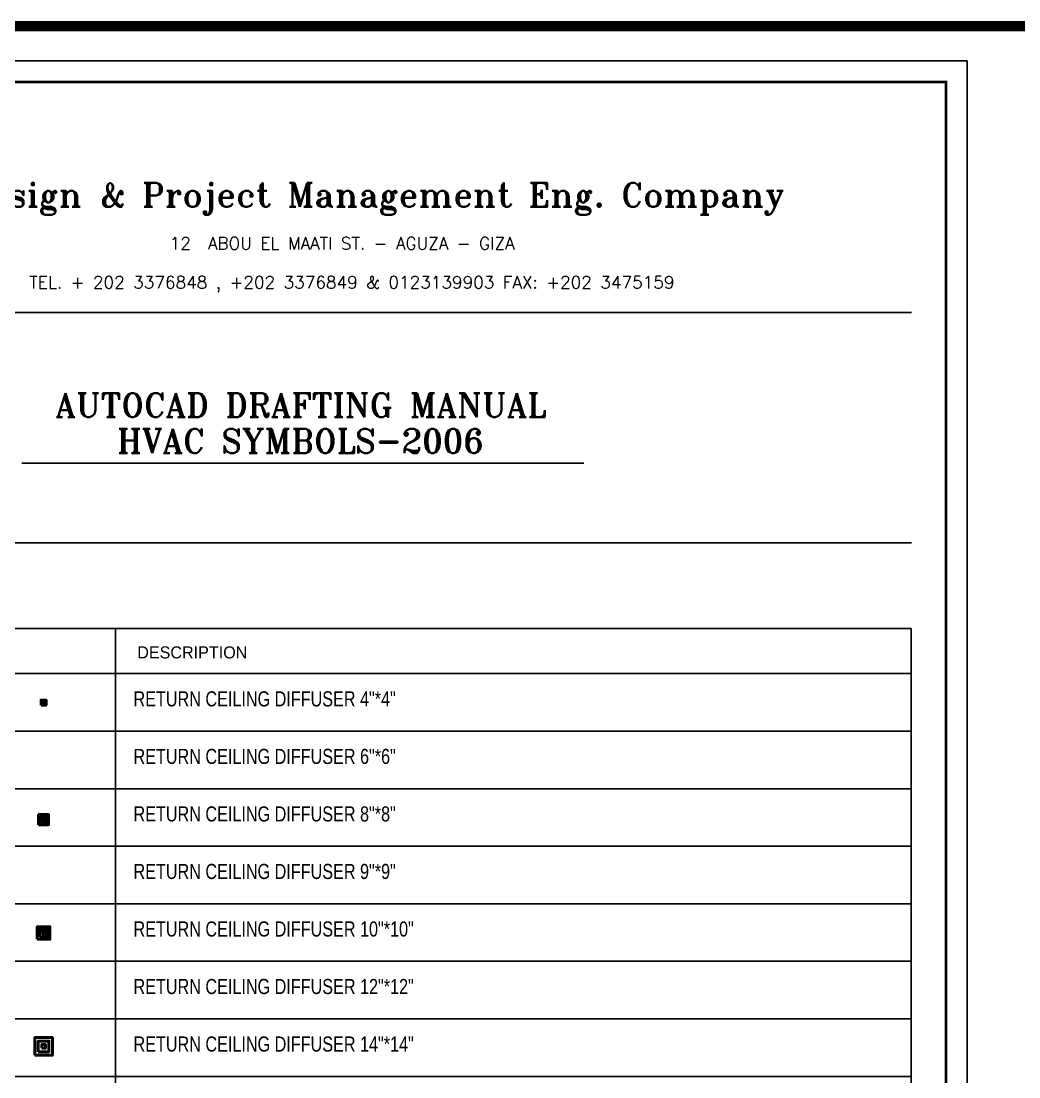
# Model space of a CAD drawing. Header units: millimetres. Extents: x -21221 to 1625077, y -149981 to 356550.
# Drawn here: x 244668 to 264460, y 187314 to 208260 of the extents above; entities that cross this region are included whole.
import ezdxf
from ezdxf.enums import TextEntityAlignment as Align

# ---------------------------------------------------------------- set-up
doc = ezdxf.new("R2010")
doc.units = ezdxf.units.MM
doc.header["$LTSCALE"] = 1000
doc.header["$MEASUREMENT"] = 0
doc.layers.get('0').update_dxf_attribs({"linetype": 'CONTINUOUS'})
for name, color, linetype in [('12- EQUIPMENT HVAC', 12, 'CONTINUOUS'), ('150-FRAM-PLAN-0-2', 150, 'CONTINUOUS'), ('200-FRAME-PLAN-1-0-0-6', 200, 'CONTINUOUS'), ('4-TEXT-HVAC', 4, 'CONTINUOUS'), ('40-REFERENCE-DRAWINGS-0-35', 40, 'CONTINUOUS'), ('43-REFERENCE-0-33', 43, 'CONTINUOUS'), ('70-FRAM-DETAIL-0-45', 70, 'CONTINUOUS')]:
    doc.layers.add(name, color=color, linetype=linetype)
doc.layers.add('6-RETURN-DUCT', color=6, linetype='CONTINUOUS', lineweight=50)
doc.styles.add('ROMANT', font='ROMANT.shx', dxfattribs={"height": 600})
doc.styles.add('STENCIL', font='stencil.shx')
doc.styles.add('style2', font='stencil.shx')

# ---------------------------------------------------------------- blocks, each defined once
blk = doc.blocks.new('4DR4')
at = {"color": 13}
for points in [[(-75, 0, 0, 21.4, 0), (-127, 0, 0, 0, 0), (-147, 0, 0, 0, 0), (-158, -11, 0, 0, 0), (-158, 11, 0, 0, 0), (-169, 0, 0, 0, 0), (-195, 0, 0, 0, 0)], [(0, 75, 0, 21.4, 0), (0, 127, 0, 0, 0), (0, 147, 0, 0, 0), (11, 158, 0, 0, 0), (-11, 158, 0, 0, 0), (0, 169, 0, 0, 0), (0, 195, 0, 0, 0)], [(75, 0, 0, 21.4, 0), (127, 0, 0, 0, 0), (147, 0, 0, 0, 0), (158, -11, 0, 0, 0), (158, 11, 0, 0, 0), (169, 0, 0, 0, 0), (195, 0, 0, 0, 0)], [(0, -75, 0, 21.4, 0), (0, -127, 0, 0, 0), (0, -147, 0, 0, 0), (11, -158, 0, 0, 0), (-11, -158, 0, 0, 0), (0, -169, 0, 0, 0), (0, -195, 0, 0, 0)]]:
    blk.add_lwpolyline(points, format="xyseb", dxfattribs=at)
at = {"color": 12}
blk.add_lwpolyline([(-50, -50), (50, -50), (50, 50), (-50, 50)], close=True, dxfattribs=at)
at = {"color": 13}
for points in [[(-30, -30), (30, -30), (30, 30), (-30, 30)], [(-10, -10), (10, -10), (10, 10), (-10, 10)]]:
    blk.add_lwpolyline(points, close=True, dxfattribs=at)
blk = doc.blocks.new('4DR8')
at = {"color": 13}
for points in [[(0, 138, 0, 32.1, 0), (0, 216, 0, 0, 0), (0, 246, 0, 0, 0), (16, 262, 0, 0, 0), (-16, 262, 0, 0, 0), (0, 278, 0, 0, 0), (0, 318, 0, 0, 0)], [(-138, 0, 0, 32.1, 0), (-216, 0, 0, 0, 0), (-246, 0, 0, 0, 0), (-262, -16, 0, 0, 0), (-262, 16, 0, 0, 0), (-278, 0, 0, 0, 0), (-318, 0, 0, 0, 0)], [(138, 0, 0, 32.1, 0), (216, 0, 0, 0, 0), (246, 0, 0, 0, 0), (262, -16, 0, 0, 0), (262, 16, 0, 0, 0), (278, 0, 0, 0, 0), (318, 0, 0, 0, 0)], [(0, -138, 0, 32.1, 0), (0, -216, 0, 0, 0), (0, -246, 0, 0, 0), (16, -262, 0, 0, 0), (-16, -262, 0, 0, 0), (0, -278, 0, 0, 0), (0, -318, 0, 0, 0)]]:
    blk.add_lwpolyline(points, format="xyseb", dxfattribs=at)
at = {"color": 12}
blk.add_lwpolyline([(-100, -100), (100, -100), (100, 100), (-100, 100)], close=True, dxfattribs=at)
at = {"color": 13}
for points in [[(-60, -60), (60, -60), (60, 60), (-60, 60)], [(-20, -20), (20, -20), (20, 20), (-20, 20)]]:
    blk.add_lwpolyline(points, close=True, dxfattribs=at)
blk = doc.blocks.new('4DR10')
at = {"color": 13}
for points in [[(0, 169, 0, 37.4, 0), (0, 260, 0, 0, 0), (0, 295, 0, 0, 0), (19, 314, 0, 0, 0), (-19, 314, 0, 0, 0), (0, 332, 0, 0, 0), (0, 379, 0, 0, 0)], [(-169, 0, 0, 37.4, 0), (-260, 0, 0, 0, 0), (-295, 0, 0, 0, 0), (-314, -19, 0, 0, 0), (-314, 19, 0, 0, 0), (-332, 0, 0, 0, 0), (-379, 0, 0, 0, 0)], [(169, 0, 0, 37.4, 0), (260, 0, 0, 0, 0), (295, 0, 0, 0, 0), (314, -19, 0, 0, 0), (314, 19, 0, 0, 0), (332, 0, 0, 0, 0), (379, 0, 0, 0, 0)], [(0, -169, 0, 37.4, 0), (0, -260, 0, 0, 0), (0, -295, 0, 0, 0), (19, -314, 0, 0, 0), (-19, -314, 0, 0, 0), (0, -332, 0, 0, 0), (0, -379, 0, 0, 0)]]:
    blk.add_lwpolyline(points, format="xyseb", dxfattribs=at)
at = {"color": 12}
blk.add_lwpolyline([(-125, -125), (125, -125), (125, 125), (-125, 125)], close=True, dxfattribs=at)
at = {"color": 13}
for points in [[(-75, -75), (75, -75), (75, 75), (-75, 75)], [(-25, -25), (25, -25), (25, 25), (-25, 25)]]:
    blk.add_lwpolyline(points, close=True, dxfattribs=at)
blk = doc.blocks.new('4DR14')
at = {"color": 13}
for points in [[(0, 247, 0, 48.1, 0), (0, 365, 0, 0, 0), (0, 410, 0, 0, 0), (24, 434, 0, 0, 0), (-24, 434, 0, 0, 0), (0, 458, 0, 0, 0), (0, 518, 0, 0, 0)], [(-231, 16, 0, 48.1, 0), (-349, 16, 0, 0, 0), (-394, 16, 0, 0, 0), (-418, -8, 0, 0, 0), (-418, 40, 0, 0, 0), (-442, 16, 0, 0, 0), (-502, 16, 0, 0, 0)], [(231, 16, 0, 48.1, 0), (349, 16, 0, 0, 0), (394, 16, 0, 0, 0), (418, -8, 0, 0, 0), (418, 40, 0, 0, 0), (442, 16, 0, 0, 0), (502, 16, 0, 0, 0)], [(0, -215, 0, 48.1, 0), (0, -332, 0, 0, 0), (0, -377, 0, 0, 0), (24, -401, 0, 0, 0), (-24, -401, 0, 0, 0), (0, -426, 0, 0, 0), (0, -485, 0, 0, 0)]]:
    blk.add_lwpolyline(points, format="xyseb", dxfattribs=at)
at = {"color": 12}
blk.add_lwpolyline([(-175, -159), (175, -159), (175, 191), (-175, 191)], close=True, dxfattribs=at)
at = {"color": 13}
for points in [[(-105, -89), (105, -89), (105, 121), (-105, 121)], [(-35, -19), (35, -19), (35, 51), (-35, 51)]]:
    blk.add_lwpolyline(points, close=True, dxfattribs=at)

msp = doc.modelspace()

# ---------------------------------------------------------------- linework, layer by layer
at = {"layer": '12- EQUIPMENT HVAC', "color": 212, "const_width": 200}
msp.add_lwpolyline([(314609.5, 173022.5), (293564.5, 173022.5), (293564.5, 208160), (234848.5, 208160), (234848.5, 124323.5), (314609.5, 124323.5), (314609.5, 173022.5)], dxfattribs=at)
at = {"layer": '150-FRAM-PLAN-0-2'}
msp.add_lwpolyline([(263432.8, 207469), (235471.4, 207469), (235471.4, 167303.3), (263432.8, 167303.3)], close=True, dxfattribs=at)
at = {"layer": '200-FRAME-PLAN-1-0-0-6', "const_width": 52.3}
msp.add_lwpolyline([(263014.2, 207050.4), (235890, 207050.4), (235890, 167721.9), (263014.2, 167721.9)], close=True, dxfattribs=at)
at = {"layer": '70-FRAM-DETAIL-0-45'}
for p, q in [((236573, 202478.4), (262331.1, 202478.4)), ((244683.8, 199488.9), (255830.9, 199488.9)), ((236573, 197906.4), (262331.1, 197906.4)), ((236573, 196209), (262324.5, 196209)), ((246541.2, 168740.1), (246541.2, 196209)), ((262324.5, 196209), (262324.5, 168740.1)), ((236573, 195314.3), (262324.5, 195314.3))]:
    msp.add_line(p, q, dxfattribs=at)
at = {"layer": '70-FRAM-DETAIL-0-45', "color": 9}
for p, q in [((236573, 194173), (262324.5, 194173)), ((236573, 193031.7), (262324.5, 193031.7)), ((236573, 191890.5), (262324.5, 191890.5)), ((236573, 190749.2), (262324.5, 190749.2)), ((236573, 189607.9), (262324.5, 189607.9)), ((236573, 188466.7), (262324.5, 188466.7)), ((236573, 187325.4), (262324.5, 187325.4))]:
    msp.add_line(p, q, dxfattribs=at)

# ---------------------------------------------------------------- block references
at = {"layer": '6-RETURN-DUCT'}
for name, p in [('4DR4', (245113.8, 194741.4)), ('4DR8', (245113.8, 192417.4)), ('4DR10', (245113.8, 190168.4)), ('4DR14', (245113.8, 187903))]:
    msp.add_blockref(name, p, dxfattribs=at)

# ---------------------------------------------------------------- texts
at = {"layer": '150-FRAM-PLAN-0-2', "style": 'ROMANT'}
for s, p in [('12  ABOU EL MAATI ST. - AGUZA - GIZA ', (251120.7, 203730.2, -29137845.7)), ('TEL. + 202 3376848 , +202 3376849 & 0123139903 FAX: +202 3475159', (251230, 202956.2, -29137845.7))]:
    msp.add_text(s, height=245.137, dxfattribs=at).set_placement(p, align=Align.CENTER)
at = {"layer": '4-TEXT-HVAC', "color": 4, "style": 'style2', "width": 0.8}
for s, p in [('RETURN CEILING DIFFUSER 4"*4"', (246897.5, 194663.8)), ('RETURN CEILING DIFFUSER 6"*6" ', (246897.5, 193522.6)), ('RETURN CEILING DIFFUSER 8"*8"', (246897.5, 192381.3)), ('RETURN CEILING DIFFUSER 9"*9"', (246897.5, 191240)), ('RETURN CEILING DIFFUSER 10"*10"', (246897.5, 190098.8)), ('RETURN CEILING DIFFUSER 12"*12"', (246897.5, 188957.5)), ('RETURN CEILING DIFFUSER 14"*14"', (246897.5, 187816.2))]:
    msp.add_text(s, height=300, dxfattribs=at).set_placement(p)
at = {"layer": '40-REFERENCE-DRAWINGS-0-35', "lineweight": 35, "style": 'STENCIL'}
msp.add_text('DESCRIPTION', height=239.062, dxfattribs=at).set_placement((248064.1, 195735.9), align=Align.MIDDLE)
at = {"layer": '43-REFERENCE-0-33', "style": 'ROMANT'}
for s, p in [('Design & Project Management Eng. Company', (251698.9, 204573.8, -14617648.3)), ('AUTOCAD DRAFTING MANUAL', (250211.9, 200403.6, -21926472.5)), ('HVAC SYMBOLS-2006', (250211.9, 199691.2, -21926472.5))]:
    msp.add_text(s, height=476.944, dxfattribs=at).set_placement(p, align=Align.CENTER)

doc.saveas('drawing.dxf')
